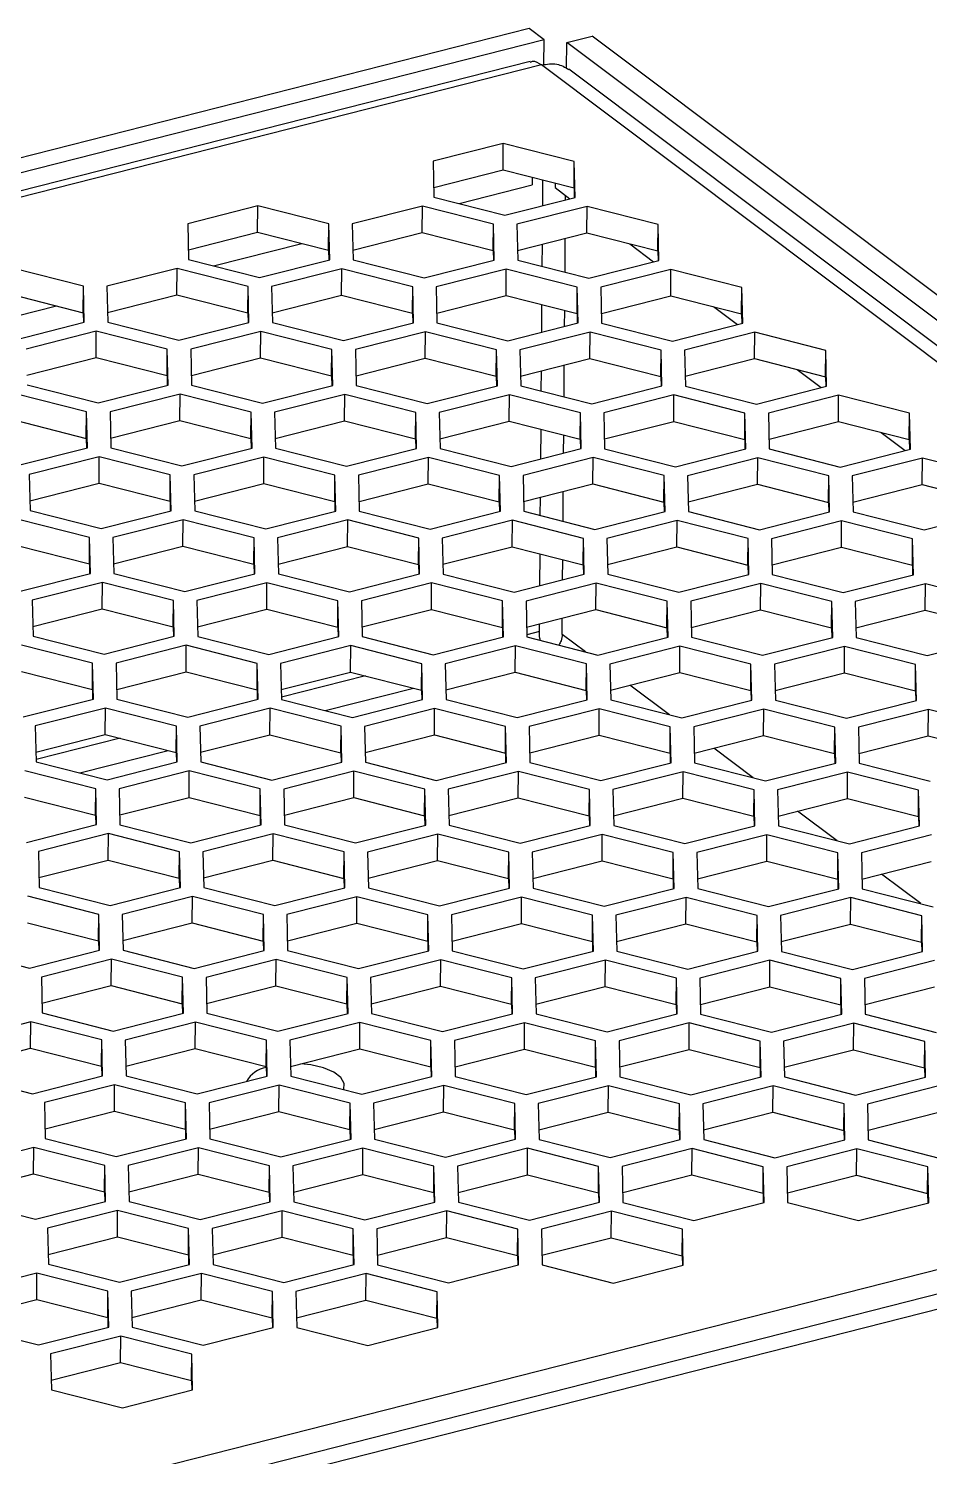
# Model space of a CAD drawing. Header units: millimetres. Extents: x 0 to 279, y 0 to 216.
# Drawn here: x 224.76 to 243.9, y 87.51 to 117.85 of the extents above; entities that cross this region are included whole.
import ezdxf

# ---------------------------------------------------------------- set-up
doc = ezdxf.new("R2010")
doc.units = ezdxf.units.MM

msp = doc.modelspace()

# ---------------------------------------------------------------- linework, layer by layer
at = {"color": 7, "linetype": 'Continuous', "lineweight": 25}
for p, q in [((235.393, 117.853), (143.712, 94.549)), ((235.712, 117.615), (235.393, 117.853)), ((235.712, 117.615), (144.03, 94.31)), ((235.707, 117.083), (235.712, 117.615)), ((236.192, 117.004), (236.196, 117.557)), ((236.196, 117.557), (236.734, 117.694)), ((264.472, 96.333), (236.196, 117.557)), ((265.01, 96.47), (236.734, 117.694)), ((235.419, 117.154), (151.594, 95.847)), ((235.658, 117.08), (151.859, 95.779)), ((263.257, 96.364), (235.658, 117.08)), ((263.854, 96.261), (236.24, 116.988)), ((234.845, 115.412), (233.354, 115.033)), ((234.841, 114.851), (234.845, 115.412)), ((236.354, 115.028), (234.845, 115.412)), ((233.354, 115.033), (233.373, 114.271)), ((236.35, 114.467), (236.354, 115.028)), ((236.372, 114.266), (236.354, 115.028)), ((233.368, 114.477), (234.841, 114.851)), ((234.841, 114.851), (236.35, 114.467)), ((235.463, 114.693), (235.462, 114.53)), ((233.906, 114.135), (235.462, 114.53)), ((235.684, 114.091), (235.689, 114.635)), ((235.947, 114.57), (235.947, 114.473)), ((235.947, 114.473), (236.26, 114.237)), ((236.35, 114.467), (236.355, 114.261)), ((229.629, 114.086), (228.139, 113.707)), ((229.625, 113.525), (229.629, 114.086)), ((231.138, 113.703), (229.629, 114.086)), ((233.373, 114.271), (234.882, 113.887)), ((234.882, 113.887), (236.372, 114.266)), ((236.17, 114.214), (236.171, 114.304)), ((233.127, 114.08), (231.637, 113.701)), ((233.123, 113.519), (233.127, 114.08)), ((234.636, 113.697), (233.127, 114.08)), ((236.627, 114.075), (235.136, 113.696)), ((236.623, 113.514), (236.627, 114.075)), ((238.136, 113.691), (236.627, 114.075)), ((228.139, 113.707), (228.157, 112.945)), ((228.152, 113.151), (229.625, 113.525)), ((229.625, 113.525), (231.134, 113.141)), ((231.134, 113.141), (231.138, 113.703)), ((231.157, 112.94), (231.138, 113.703)), ((231.637, 113.701), (231.655, 112.939)), ((231.65, 113.145), (233.123, 113.519)), ((233.123, 113.519), (234.632, 113.135)), ((234.632, 113.135), (234.636, 113.697)), ((234.655, 112.934), (234.636, 113.697)), ((235.136, 113.696), (235.154, 112.933)), ((235.15, 113.139), (236.623, 113.514)), ((236.623, 113.514), (238.132, 113.13)), ((238.132, 113.13), (238.136, 113.691)), ((238.154, 112.928), (238.136, 113.691)), ((228.69, 112.809), (230.566, 113.286)), ((235.674, 112.801), (235.678, 113.273)), ((236.158, 112.678), (236.164, 113.397)), ((237.533, 113.282), (238.042, 112.9)), ((228.157, 112.945), (229.666, 112.561)), ((229.666, 112.561), (231.157, 112.94)), ((231.134, 113.141), (231.139, 112.935)), ((231.655, 112.939), (233.164, 112.555)), ((233.164, 112.555), (234.655, 112.934)), ((234.632, 113.135), (234.637, 112.929)), ((235.154, 112.933), (236.664, 112.549)), ((236.664, 112.549), (238.154, 112.928)), ((238.132, 113.13), (238.137, 112.924)), ((225.923, 112.377), (224.414, 112.761)), ((227.912, 112.754), (226.421, 112.376)), ((227.907, 112.193), (227.912, 112.754)), ((229.421, 112.371), (227.912, 112.754)), ((231.411, 112.749), (229.92, 112.37)), ((231.407, 112.188), (231.411, 112.749)), ((232.92, 112.365), (231.411, 112.749)), ((234.909, 112.743), (233.418, 112.364)), ((234.905, 112.182), (234.909, 112.743)), ((236.418, 112.359), (234.909, 112.743)), ((238.409, 112.737), (236.918, 112.358)), ((238.404, 112.176), (238.409, 112.737)), ((239.918, 112.354), (238.409, 112.737)), ((225.918, 111.816), (225.923, 112.377)), ((225.941, 111.614), (225.923, 112.377)), ((226.421, 112.376), (226.439, 111.613)), ((229.416, 111.81), (229.421, 112.371)), ((229.439, 111.608), (229.421, 112.371)), ((229.92, 112.37), (229.939, 111.607)), ((232.916, 111.804), (232.92, 112.365)), ((232.939, 111.603), (232.92, 112.365)), ((233.418, 112.364), (233.437, 111.601)), ((236.414, 111.798), (236.418, 112.359)), ((236.436, 111.597), (236.418, 112.359)), ((236.918, 112.358), (236.936, 111.596)), ((239.913, 111.792), (239.918, 112.354)), ((239.936, 111.591), (239.918, 112.354)), ((223.475, 111.483), (225.35, 111.96)), ((224.409, 112.199), (225.918, 111.816)), ((226.434, 111.819), (227.907, 112.193)), ((227.907, 112.193), (229.416, 111.81)), ((229.934, 111.813), (231.407, 112.188)), ((231.407, 112.188), (232.916, 111.804)), ((233.432, 111.807), (234.905, 112.182)), ((234.905, 112.182), (236.414, 111.798)), ((235.664, 111.4), (235.668, 111.988)), ((236.931, 111.802), (238.404, 112.176)), ((238.404, 112.176), (239.913, 111.792)), ((225.918, 111.816), (225.923, 111.61)), ((229.416, 111.81), (229.421, 111.604)), ((232.916, 111.804), (232.921, 111.598)), ((236.149, 111.524), (236.152, 111.865)), ((236.414, 111.798), (236.419, 111.592)), ((239.314, 111.945), (239.824, 111.562)), ((239.913, 111.792), (239.918, 111.586)), ((224.45, 111.235), (225.941, 111.614)), ((226.195, 111.423), (224.705, 111.044)), ((226.191, 110.862), (226.195, 111.423)), ((227.704, 111.039), (226.195, 111.423)), ((226.439, 111.613), (227.948, 111.229)), ((227.948, 111.229), (229.439, 111.608)), ((229.693, 111.417), (228.203, 111.038)), ((229.689, 110.856), (229.693, 111.417)), ((231.202, 111.033), (229.693, 111.417)), ((229.939, 111.607), (231.448, 111.224)), ((231.448, 111.224), (232.939, 111.603)), ((233.193, 111.412), (231.702, 111.033)), ((233.189, 110.85), (233.193, 111.412)), ((234.702, 111.028), (233.193, 111.412)), ((233.437, 111.601), (234.946, 111.218)), ((234.946, 111.218), (236.436, 111.597)), ((236.691, 111.405), (235.2, 111.027)), ((236.687, 110.844), (236.691, 111.405)), ((238.2, 111.022), (236.691, 111.405)), ((236.936, 111.596), (238.445, 111.212)), ((238.445, 111.212), (239.936, 111.591)), ((240.191, 111.4), (238.7, 111.021)), ((240.186, 110.839), (240.191, 111.4)), ((241.7, 111.016), (240.191, 111.4)), ((224.718, 110.488), (226.191, 110.862)), ((226.191, 110.862), (227.7, 110.478)), ((227.7, 110.478), (227.704, 111.039)), ((227.723, 110.277), (227.704, 111.039)), ((228.203, 111.038), (228.221, 110.276)), ((228.216, 110.481), (229.689, 110.856)), ((229.689, 110.856), (231.198, 110.472)), ((231.198, 110.472), (231.202, 111.033)), ((231.221, 110.271), (231.202, 111.033)), ((231.702, 111.033), (231.721, 110.27)), ((231.716, 110.476), (233.189, 110.85)), ((233.189, 110.85), (234.698, 110.467)), ((234.698, 110.467), (234.702, 111.028)), ((234.72, 110.265), (234.702, 111.028)), ((235.2, 111.027), (235.218, 110.264)), ((235.213, 110.47), (236.687, 110.844)), ((236.687, 110.844), (238.196, 110.461)), ((238.196, 110.461), (238.2, 111.022)), ((238.218, 110.259), (238.2, 111.022)), ((238.7, 111.021), (238.718, 110.258)), ((238.713, 110.464), (240.186, 110.839)), ((240.186, 110.839), (241.695, 110.455)), ((241.695, 110.455), (241.7, 111.016)), ((241.718, 110.254), (241.7, 111.016)), ((227.7, 110.478), (227.705, 110.272)), ((231.198, 110.472), (231.203, 110.266)), ((234.698, 110.467), (234.703, 110.261)), ((235.654, 110.153), (235.657, 110.583)), ((236.138, 110.03), (236.143, 110.706)), ((238.196, 110.461), (238.201, 110.255)), ((241.096, 110.607), (241.606, 110.225)), ((241.695, 110.455), (241.7, 110.249)), ((224.723, 110.282), (226.232, 109.898)), ((226.232, 109.898), (227.723, 110.277)), ((228.221, 110.276), (229.73, 109.892)), ((229.73, 109.892), (231.221, 110.271)), ((231.721, 110.27), (233.23, 109.886)), ((233.23, 109.886), (234.72, 110.265)), ((235.218, 110.264), (236.727, 109.88)), ((236.727, 109.88), (238.218, 110.259)), ((238.718, 110.258), (240.227, 109.875)), ((240.227, 109.875), (241.718, 110.254)), ((225.987, 109.708), (224.478, 110.091)), ((227.977, 110.086), (226.487, 109.707)), ((227.973, 109.525), (227.977, 110.086)), ((229.486, 109.702), (227.977, 110.086)), ((231.475, 110.08), (229.984, 109.701)), ((231.471, 109.519), (231.475, 110.08)), ((232.984, 109.696), (231.475, 110.08)), ((234.975, 110.074), (233.484, 109.695)), ((234.971, 109.513), (234.975, 110.074)), ((236.484, 109.69), (234.975, 110.074)), ((238.473, 110.068), (236.982, 109.689)), ((238.468, 109.507), (238.473, 110.068)), ((239.982, 109.684), (238.473, 110.068)), ((241.972, 110.062), (240.482, 109.684)), ((241.968, 109.501), (241.972, 110.062)), ((243.481, 109.679), (241.972, 110.062)), ((224.473, 109.53), (225.982, 109.146)), ((225.982, 109.146), (225.987, 109.708)), ((226.005, 108.945), (225.987, 109.708)), ((226.487, 109.707), (226.505, 108.944)), ((229.482, 109.141), (229.486, 109.702)), ((229.505, 108.939), (229.486, 109.702)), ((229.984, 109.701), (230.003, 108.938)), ((232.98, 109.135), (232.984, 109.696)), ((233.002, 108.933), (232.984, 109.696)), ((233.484, 109.695), (233.502, 108.933)), ((236.48, 109.129), (236.484, 109.69)), ((236.502, 108.928), (236.484, 109.69)), ((236.982, 109.689), (237, 108.926)), ((239.977, 109.123), (239.982, 109.684)), ((240, 108.922), (239.982, 109.684)), ((240.482, 109.684), (240.5, 108.921)), ((243.477, 109.118), (243.481, 109.679)), ((243.5, 108.916), (243.481, 109.679)), ((226.5, 109.15), (227.973, 109.525)), ((227.973, 109.525), (229.482, 109.141)), ((229.998, 109.144), (231.471, 109.519)), ((231.471, 109.519), (232.98, 109.135)), ((233.497, 109.138), (234.971, 109.513)), ((234.971, 109.513), (236.48, 109.129)), ((235.643, 108.709), (235.648, 109.341)), ((236.995, 109.132), (238.468, 109.507)), ((238.468, 109.507), (239.977, 109.123)), ((240.495, 109.127), (241.968, 109.501)), ((241.968, 109.501), (243.477, 109.118)), ((242.878, 109.27), (243.387, 108.888)), ((224.514, 108.566), (226.005, 108.945)), ((225.982, 109.146), (225.987, 108.94)), ((226.505, 108.944), (228.014, 108.56)), ((228.014, 108.56), (229.505, 108.939)), ((229.482, 109.141), (229.487, 108.935)), ((230.003, 108.938), (231.512, 108.554)), ((231.512, 108.554), (233.002, 108.933)), ((232.98, 109.135), (232.985, 108.929)), ((233.502, 108.933), (235.011, 108.549)), ((235.011, 108.549), (236.502, 108.928)), ((236.128, 108.833), (236.131, 109.218)), ((236.48, 109.129), (236.484, 108.923)), ((237, 108.926), (238.509, 108.543)), ((239.977, 109.123), (239.982, 108.917)), ((243.477, 109.118), (243.482, 108.912)), ((226.259, 108.754), (224.769, 108.375)), ((226.255, 108.193), (226.259, 108.754)), ((227.768, 108.37), (226.259, 108.754)), ((229.759, 108.748), (228.268, 108.369)), ((229.755, 108.187), (229.759, 108.748)), ((231.268, 108.365), (229.759, 108.748)), ((233.257, 108.742), (231.766, 108.363)), ((233.253, 108.181), (233.257, 108.742)), ((234.766, 108.359), (233.257, 108.742)), ((236.757, 108.737), (235.266, 108.358)), ((236.752, 108.176), (236.757, 108.737)), ((238.266, 108.353), (236.757, 108.737)), ((238.509, 108.543), (240, 108.922)), ((240.255, 108.731), (238.764, 108.352)), ((240.25, 108.169), (240.255, 108.731)), ((241.764, 108.347), (240.255, 108.731)), ((240.5, 108.921), (242.009, 108.537)), ((242.009, 108.537), (243.5, 108.916)), ((243.754, 108.725), (242.264, 108.346)), ((243.75, 108.164), (243.754, 108.725)), ((245.263, 108.341), (243.754, 108.725)), ((224.769, 108.375), (224.787, 107.612)), ((227.764, 107.809), (227.768, 108.37)), ((227.787, 107.608), (227.768, 108.37)), ((228.268, 108.369), (228.287, 107.607)), ((231.264, 107.803), (231.268, 108.365)), ((231.286, 107.602), (231.268, 108.365)), ((231.766, 108.363), (231.784, 107.601)), ((234.762, 107.797), (234.766, 108.359)), ((234.784, 107.596), (234.766, 108.359)), ((235.266, 108.358), (235.284, 107.595)), ((238.261, 107.792), (238.266, 108.353)), ((238.284, 107.59), (238.266, 108.353)), ((238.764, 108.352), (238.782, 107.589)), ((241.759, 107.786), (241.764, 108.347)), ((241.782, 107.584), (241.764, 108.347)), ((242.264, 108.346), (242.282, 107.583)), ((224.782, 107.818), (226.255, 108.193)), ((226.255, 108.193), (227.764, 107.809)), ((228.282, 107.813), (229.755, 108.187)), ((229.755, 108.187), (231.264, 107.803)), ((231.78, 107.807), (233.253, 108.181)), ((233.253, 108.181), (234.762, 107.797)), ((235.279, 107.801), (236.752, 108.176)), ((236.117, 107.383), (236.122, 108.015)), ((236.752, 108.176), (238.261, 107.792)), ((238.777, 107.795), (240.25, 108.169)), ((240.25, 108.169), (241.759, 107.786)), ((242.277, 107.789), (243.75, 108.164)), ((243.75, 108.164), (245.259, 107.78)), ((227.764, 107.809), (227.769, 107.603)), ((231.264, 107.803), (231.269, 107.597)), ((234.762, 107.797), (234.767, 107.591)), ((235.633, 107.506), (235.636, 107.892)), ((238.261, 107.792), (238.266, 107.586)), ((241.759, 107.786), (241.764, 107.58)), ((226.052, 107.039), (224.543, 107.423)), ((224.787, 107.612), (226.296, 107.229)), ((226.296, 107.229), (227.787, 107.608)), ((228.041, 107.416), (226.55, 107.038)), ((228.037, 106.855), (228.041, 107.416)), ((229.55, 107.033), (228.041, 107.416)), ((228.287, 107.607), (229.796, 107.223)), ((229.796, 107.223), (231.286, 107.602)), ((231.541, 107.411), (230.05, 107.032)), ((231.537, 106.85), (231.541, 107.411)), ((233.05, 107.027), (231.541, 107.411)), ((231.784, 107.601), (233.293, 107.217)), ((233.293, 107.217), (234.784, 107.596)), ((235.284, 107.595), (236.793, 107.211)), ((236.793, 107.211), (238.284, 107.59)), ((238.782, 107.589), (240.291, 107.205)), ((240.291, 107.205), (241.782, 107.584)), ((242.282, 107.583), (243.791, 107.2)), ((243.791, 107.2), (245.282, 107.579)), ((235.039, 107.405), (233.548, 107.026)), ((235.034, 106.844), (235.039, 107.405)), ((236.548, 107.021), (235.039, 107.405)), ((238.539, 107.399), (237.048, 107.02)), ((238.534, 106.838), (238.539, 107.399)), ((240.048, 107.016), (238.539, 107.399)), ((242.036, 107.393), (240.546, 107.014)), ((242.032, 106.832), (242.036, 107.393)), ((243.545, 107.009), (242.036, 107.393)), ((224.539, 106.861), (226.048, 106.478)), ((226.048, 106.478), (226.052, 107.039)), ((226.071, 106.276), (226.052, 107.039)), ((226.55, 107.038), (226.569, 106.275)), ((226.564, 106.481), (228.037, 106.855)), ((228.037, 106.855), (229.546, 106.472)), ((229.546, 106.472), (229.55, 107.033)), ((229.568, 106.27), (229.55, 107.033)), ((230.05, 107.032), (230.068, 106.269)), ((230.064, 106.475), (231.537, 106.85)), ((231.537, 106.85), (233.046, 106.466)), ((233.046, 106.466), (233.05, 107.027)), ((233.068, 106.265), (233.05, 107.027)), ((233.548, 107.026), (233.566, 106.263)), ((233.561, 106.469), (235.034, 106.844)), ((235.034, 106.844), (236.543, 106.46)), ((236.543, 106.46), (236.548, 107.021)), ((236.566, 106.258), (236.548, 107.021)), ((237.048, 107.02), (237.066, 106.258)), ((237.061, 106.464), (238.534, 106.838)), ((238.534, 106.838), (240.043, 106.454)), ((240.043, 106.454), (240.048, 107.016)), ((240.066, 106.253), (240.048, 107.016)), ((240.546, 107.014), (240.564, 106.252)), ((240.559, 106.458), (242.032, 106.832)), ((242.032, 106.832), (243.541, 106.448)), ((243.541, 106.448), (243.545, 107.009)), ((243.564, 106.247), (243.545, 107.009)), ((235.622, 106.018), (235.627, 106.693)), ((236.108, 106.142), (236.111, 106.57)), ((224.58, 105.897), (226.071, 106.276)), ((226.048, 106.478), (226.053, 106.272)), ((226.569, 106.275), (228.078, 105.891)), ((228.078, 105.891), (229.568, 106.27)), ((229.546, 106.472), (229.551, 106.266)), ((230.068, 106.269), (231.577, 105.886)), ((231.577, 105.886), (233.068, 106.265)), ((233.046, 106.466), (233.051, 106.26)), ((233.566, 106.263), (235.075, 105.88)), ((235.075, 105.88), (236.566, 106.258)), ((236.543, 106.46), (236.548, 106.254)), ((237.066, 106.258), (238.575, 105.874)), ((238.575, 105.874), (240.066, 106.253)), ((240.043, 106.454), (240.048, 106.248)), ((240.564, 106.252), (242.073, 105.868)), ((242.073, 105.868), (243.564, 106.247)), ((243.541, 106.448), (243.546, 106.242)), ((226.325, 106.085), (224.834, 105.706)), ((226.321, 105.524), (226.325, 106.085)), ((227.834, 105.701), (226.325, 106.085)), ((229.823, 106.079), (228.332, 105.7)), ((229.819, 105.518), (229.823, 106.079)), ((231.332, 105.695), (229.823, 106.079)), ((233.323, 106.073), (231.832, 105.695)), ((233.318, 105.512), (233.323, 106.073)), ((234.832, 105.69), (233.323, 106.073)), ((236.821, 106.067), (235.33, 105.688)), ((236.816, 105.506), (236.821, 106.067)), ((238.33, 105.684), (236.821, 106.067)), ((240.32, 106.062), (238.83, 105.683)), ((240.316, 105.501), (240.32, 106.062)), ((241.829, 105.678), (240.32, 106.062)), ((243.818, 106.056), (242.327, 105.677)), ((243.814, 105.495), (243.818, 106.056)), ((245.327, 105.672), (243.818, 106.056)), ((224.834, 105.706), (224.853, 104.944)), ((227.83, 105.14), (227.834, 105.701)), ((227.852, 104.939), (227.834, 105.701)), ((228.332, 105.7), (228.351, 104.937)), ((231.328, 105.134), (231.332, 105.695)), ((231.35, 104.933), (231.332, 105.695)), ((231.832, 105.695), (231.85, 104.932)), ((234.827, 105.129), (234.832, 105.69)), ((234.85, 104.927), (234.832, 105.69)), ((235.33, 105.688), (235.348, 104.926)), ((238.325, 105.123), (238.33, 105.684)), ((238.348, 104.921), (238.33, 105.684)), ((238.83, 105.683), (238.848, 104.92)), ((241.825, 105.117), (241.829, 105.678)), ((241.848, 104.915), (241.829, 105.678)), ((242.327, 105.677), (242.346, 104.914)), ((224.848, 105.149), (226.321, 105.524)), ((226.321, 105.524), (227.83, 105.14)), ((228.346, 105.143), (229.819, 105.518)), ((229.819, 105.518), (231.328, 105.134)), ((231.845, 105.138), (233.318, 105.512)), ((233.318, 105.512), (234.827, 105.129)), ((235.343, 105.132), (236.816, 105.506)), ((236.099, 104.981), (236.101, 105.325)), ((236.816, 105.506), (238.325, 105.123)), ((238.843, 105.126), (240.316, 105.501)), ((240.316, 105.501), (241.825, 105.117)), ((242.341, 105.12), (243.814, 105.495)), ((243.814, 105.495), (245.323, 105.111)), ((227.83, 105.14), (227.835, 104.934)), ((231.328, 105.134), (231.333, 104.928)), ((234.827, 105.129), (234.832, 104.923)), ((235.614, 105.039), (235.616, 105.201)), ((238.325, 105.123), (238.33, 104.917)), ((241.825, 105.117), (241.83, 104.911)), ((226.116, 104.37), (224.607, 104.753)), ((224.853, 104.944), (226.362, 104.56)), ((226.362, 104.56), (227.852, 104.939)), ((228.107, 104.748), (226.616, 104.369)), ((228.103, 104.187), (228.107, 104.748)), ((229.616, 104.364), (228.107, 104.748)), ((228.351, 104.937), (229.86, 104.554)), ((229.86, 104.554), (231.35, 104.933)), ((231.605, 104.742), (230.114, 104.363)), ((231.601, 104.18), (231.605, 104.742)), ((233.114, 104.358), (231.605, 104.742)), ((231.85, 104.932), (233.359, 104.548)), ((233.359, 104.548), (234.85, 104.927)), ((235.105, 104.736), (233.614, 104.357)), ((235.1, 104.175), (235.105, 104.736)), ((236.614, 104.352), (235.105, 104.736)), ((235.348, 104.926), (236.857, 104.542)), ((236.857, 104.542), (238.348, 104.921)), ((238.602, 104.73), (237.112, 104.351)), ((238.598, 104.169), (238.602, 104.73)), ((240.111, 104.346), (238.602, 104.73)), ((238.848, 104.92), (240.357, 104.537)), ((240.357, 104.537), (241.848, 104.915)), ((242.102, 104.724), (240.611, 104.345)), ((242.098, 104.163), (242.102, 104.724)), ((243.611, 104.341), (242.102, 104.724)), ((242.346, 104.914), (243.855, 104.53)), ((243.855, 104.53), (245.345, 104.909)), ((224.603, 104.192), (226.112, 103.808)), ((226.112, 103.808), (226.116, 104.37)), ((226.135, 103.607), (226.116, 104.37)), ((226.616, 104.369), (226.635, 103.606)), ((226.63, 103.812), (228.103, 104.187)), ((228.103, 104.187), (229.612, 103.803)), ((229.612, 103.803), (229.616, 104.364)), ((229.634, 103.601), (229.616, 104.364)), ((230.114, 104.363), (230.132, 103.6)), ((230.127, 103.806), (231.601, 104.18)), ((231.601, 104.18), (233.11, 103.797)), ((233.11, 103.797), (233.114, 104.358)), ((233.132, 103.595), (233.114, 104.358)), ((233.614, 104.357), (233.632, 103.594)), ((233.627, 103.8), (235.1, 104.175)), ((235.1, 104.175), (236.609, 103.791)), ((236.609, 103.791), (236.614, 104.352)), ((236.632, 103.59), (236.614, 104.352)), ((237.112, 104.351), (237.13, 103.588)), ((237.125, 103.794), (238.598, 104.169)), ((238.598, 104.169), (240.107, 103.785)), ((240.107, 103.785), (240.111, 104.346)), ((240.13, 103.584), (240.111, 104.346)), ((240.611, 104.345), (240.63, 103.583)), ((240.625, 103.789), (242.098, 104.163)), ((242.098, 104.163), (243.607, 103.78)), ((243.607, 103.78), (243.611, 104.341)), ((243.629, 103.578), (243.611, 104.341)), ((226.112, 103.808), (226.117, 103.602)), ((229.612, 103.803), (229.617, 103.597)), ((233.11, 103.797), (233.114, 103.591)), ((236.609, 103.791), (236.614, 103.585)), ((240.107, 103.785), (240.112, 103.579)), ((243.607, 103.78), (243.612, 103.574)), ((224.644, 103.228), (226.135, 103.607)), ((226.635, 103.606), (228.144, 103.222)), ((228.144, 103.222), (229.634, 103.601)), ((230.132, 103.6), (231.641, 103.216)), ((231.641, 103.216), (233.132, 103.595)), ((233.632, 103.594), (235.141, 103.211)), ((235.141, 103.211), (236.632, 103.59)), ((237.13, 103.588), (238.639, 103.205)), ((238.639, 103.205), (240.13, 103.584)), ((240.63, 103.583), (242.139, 103.199)), ((242.139, 103.199), (243.629, 103.578)), ((226.389, 103.416), (224.898, 103.037)), ((226.385, 102.855), (226.389, 103.416)), ((227.898, 103.032), (226.389, 103.416)), ((229.889, 103.41), (228.398, 103.031)), ((229.884, 102.849), (229.889, 103.41)), ((231.398, 103.027), (229.889, 103.41)), ((233.387, 103.404), (231.896, 103.025)), ((233.382, 102.843), (233.387, 103.404)), ((234.896, 103.02), (233.387, 103.404)), ((236.886, 103.399), (235.396, 103.02)), ((236.882, 102.837), (236.886, 103.399)), ((238.395, 103.015), (236.886, 103.399)), ((240.384, 103.393), (238.893, 103.014)), ((240.38, 102.831), (240.384, 103.393)), ((241.893, 103.009), (240.384, 103.393)), ((243.884, 103.387), (242.393, 103.008)), ((243.88, 102.826), (243.884, 103.387)), ((245.393, 103.003), (243.884, 103.387)), ((224.898, 103.037), (224.917, 102.274)), ((227.894, 102.471), (227.898, 103.032)), ((227.916, 102.269), (227.898, 103.032)), ((228.398, 103.031), (228.416, 102.269)), ((231.394, 102.465), (231.398, 103.027)), ((231.416, 102.264), (231.398, 103.027)), ((231.896, 103.025), (231.914, 102.263)), ((234.891, 102.459), (234.896, 103.02)), ((234.914, 102.258), (234.896, 103.02)), ((235.396, 103.02), (235.414, 102.257)), ((238.391, 102.454), (238.395, 103.015)), ((238.414, 102.252), (238.395, 103.015)), ((238.893, 103.014), (238.912, 102.251)), ((241.889, 102.448), (241.893, 103.009)), ((241.912, 102.246), (241.893, 103.009)), ((242.393, 103.008), (242.411, 102.245)), ((224.912, 102.48), (226.385, 102.855)), ((226.385, 102.855), (227.894, 102.471)), ((228.411, 102.475), (229.884, 102.849)), ((229.884, 102.849), (231.394, 102.465)), ((231.909, 102.469), (233.382, 102.843)), ((233.382, 102.843), (234.891, 102.459)), ((235.409, 102.463), (236.882, 102.837)), ((236.882, 102.837), (238.391, 102.454)), ((238.907, 102.457), (240.38, 102.831)), ((240.38, 102.831), (241.889, 102.448)), ((242.407, 102.451), (243.88, 102.826)), ((243.88, 102.826), (245.389, 102.442)), ((224.917, 102.274), (226.426, 101.891)), ((226.426, 101.891), (227.916, 102.269)), ((227.894, 102.471), (227.899, 102.265)), ((228.416, 102.269), (229.925, 101.885)), ((229.925, 101.885), (231.416, 102.264)), ((231.394, 102.465), (231.398, 102.259)), ((231.914, 102.263), (233.423, 101.879)), ((233.423, 101.879), (234.914, 102.258)), ((234.891, 102.459), (234.896, 102.253)), ((235.414, 102.257), (236.923, 101.873)), ((236.923, 101.873), (238.414, 102.252)), ((238.391, 102.454), (238.396, 102.248)), ((238.912, 102.251), (240.421, 101.867)), ((241.889, 102.448), (241.894, 102.242)), ((226.182, 101.701), (224.673, 102.084)), ((228.171, 102.078), (226.68, 101.699)), ((228.167, 101.517), (228.171, 102.078)), ((229.68, 101.695), (228.171, 102.078)), ((231.671, 102.073), (230.18, 101.694)), ((231.666, 101.512), (231.671, 102.073)), ((233.18, 101.689), (231.671, 102.073)), ((235.168, 102.067), (233.678, 101.688)), ((235.164, 101.506), (235.168, 102.067)), ((236.678, 101.683), (235.168, 102.067)), ((238.668, 102.061), (237.177, 101.682)), ((238.664, 101.5), (238.668, 102.061)), ((240.177, 101.677), (238.668, 102.061)), ((240.421, 101.867), (241.912, 102.246)), ((242.166, 102.055), (240.675, 101.676)), ((242.162, 101.494), (242.166, 102.055)), ((243.675, 101.671), (242.166, 102.055)), ((242.411, 102.245), (243.92, 101.862)), ((226.178, 101.14), (226.182, 101.701)), ((226.2, 100.938), (226.182, 101.701)), ((226.68, 101.699), (226.698, 100.937)), ((229.676, 101.134), (229.68, 101.695)), ((229.698, 100.932), (229.68, 101.695)), ((230.18, 101.694), (230.198, 100.931)), ((233.175, 101.128), (233.18, 101.689)), ((233.198, 100.926), (233.18, 101.689)), ((233.678, 101.688), (233.696, 100.925)), ((236.673, 101.122), (236.678, 101.683)), ((236.696, 100.92), (236.678, 101.683)), ((237.177, 101.682), (237.196, 100.92)), ((240.173, 101.116), (240.177, 101.677)), ((240.195, 100.915), (240.177, 101.677)), ((240.675, 101.676), (240.694, 100.914)), ((243.671, 101.11), (243.675, 101.671)), ((243.693, 100.909), (243.675, 101.671)), ((224.669, 101.523), (226.178, 101.14)), ((226.694, 101.143), (228.167, 101.517)), ((228.167, 101.517), (229.676, 101.134)), ((230.193, 101.137), (231.666, 101.512)), ((231.666, 101.512), (233.175, 101.128)), ((233.691, 101.131), (235.164, 101.506)), ((235.164, 101.506), (236.673, 101.122)), ((237.191, 101.126), (238.664, 101.5)), ((238.664, 101.5), (240.173, 101.116)), ((240.689, 101.12), (242.162, 101.494)), ((242.162, 101.494), (243.671, 101.11)), ((226.178, 101.14), (226.183, 100.934)), ((229.676, 101.134), (229.681, 100.928)), ((233.175, 101.128), (233.18, 100.922)), ((236.673, 101.122), (236.678, 100.916)), ((240.173, 101.116), (240.178, 100.91)), ((243.671, 101.11), (243.676, 100.904)), ((224.71, 100.559), (226.2, 100.938)), ((226.455, 100.747), (224.964, 100.368)), ((226.451, 100.186), (226.455, 100.747)), ((227.964, 100.363), (226.455, 100.747)), ((226.698, 100.937), (228.207, 100.553)), ((228.207, 100.553), (229.698, 100.932)), ((229.953, 100.741), (228.462, 100.362)), ((229.948, 100.18), (229.953, 100.741)), ((231.462, 100.357), (229.953, 100.741)), ((230.198, 100.931), (231.707, 100.548)), ((231.707, 100.548), (233.198, 100.926)), ((233.452, 100.735), (231.962, 100.356)), ((233.448, 100.174), (233.452, 100.735)), ((234.961, 100.352), (233.452, 100.735)), ((233.696, 100.925), (235.205, 100.541)), ((235.205, 100.541), (236.696, 100.92)), ((237.196, 100.92), (238.705, 100.536)), ((238.705, 100.536), (240.195, 100.915)), ((240.694, 100.914), (242.203, 100.53)), ((242.203, 100.53), (243.693, 100.909)), ((236.95, 100.729), (235.46, 100.35)), ((236.946, 100.168), (236.95, 100.729)), ((238.459, 100.346), (236.95, 100.729)), ((240.45, 100.724), (238.959, 100.345)), ((240.446, 100.163), (240.45, 100.724)), ((241.959, 100.34), (240.45, 100.724)), ((243.948, 100.718), (242.457, 100.339)), ((224.964, 100.368), (224.982, 99.605)), ((224.977, 99.811), (226.451, 100.186)), ((226.451, 100.186), (227.96, 99.802)), ((227.96, 99.802), (227.964, 100.363)), ((227.982, 99.601), (227.964, 100.363)), ((228.462, 100.362), (228.48, 99.599)), ((228.475, 99.805), (229.948, 100.18)), ((229.948, 100.18), (231.457, 99.796)), ((231.457, 99.796), (231.462, 100.357)), ((231.48, 99.595), (231.462, 100.357)), ((231.962, 100.356), (231.98, 99.594)), ((231.975, 99.8), (233.448, 100.174)), ((233.448, 100.174), (234.957, 99.791)), ((234.957, 99.791), (234.961, 100.352)), ((234.98, 99.589), (234.961, 100.352)), ((235.46, 100.35), (235.478, 99.588)), ((235.473, 99.794), (236.946, 100.168)), ((236.946, 100.168), (238.455, 99.785)), ((238.455, 99.785), (238.459, 100.346)), ((238.478, 99.583), (238.459, 100.346)), ((238.959, 100.345), (238.978, 99.582)), ((238.973, 99.788), (240.446, 100.163)), ((240.446, 100.163), (241.955, 99.779)), ((241.955, 99.779), (241.959, 100.34)), ((241.977, 99.577), (241.959, 100.34)), ((242.457, 100.339), (242.475, 99.576)), ((242.47, 99.782), (243.944, 100.157)), ((224.982, 99.605), (226.491, 99.222)), ((226.491, 99.222), (227.982, 99.601)), ((227.96, 99.802), (227.965, 99.596)), ((228.48, 99.599), (229.989, 99.216)), ((229.989, 99.216), (231.48, 99.595)), ((231.457, 99.796), (231.462, 99.59)), ((231.98, 99.594), (233.489, 99.21)), ((233.489, 99.21), (234.98, 99.589)), ((234.957, 99.791), (234.962, 99.585)), ((235.478, 99.588), (236.987, 99.204)), ((236.987, 99.204), (238.478, 99.583)), ((238.455, 99.785), (238.46, 99.579)), ((238.978, 99.582), (240.487, 99.199)), ((240.487, 99.199), (241.977, 99.577)), ((241.955, 99.779), (241.96, 99.573)), ((242.475, 99.576), (243.984, 99.192)), ((226.246, 99.031), (224.737, 99.415)), ((228.237, 99.41), (226.746, 99.031)), ((228.232, 98.848), (228.237, 99.41)), ((229.746, 99.026), (228.237, 99.41)), ((231.735, 99.404), (230.244, 99.025)), ((231.73, 98.842), (231.735, 99.404)), ((233.244, 99.02), (231.735, 99.404)), ((235.234, 99.398), (233.744, 99.019)), ((235.23, 98.837), (235.234, 99.398)), ((236.743, 99.014), (235.234, 99.398)), ((238.732, 99.392), (237.241, 99.013)), ((238.728, 98.831), (238.732, 99.392)), ((240.241, 99.008), (238.732, 99.392)), ((242.232, 99.386), (240.741, 99.007)), ((242.228, 98.825), (242.232, 99.386)), ((243.741, 99.003), (242.232, 99.386)), ((226.242, 98.47), (226.246, 99.031)), ((226.264, 98.269), (226.246, 99.031)), ((226.746, 99.031), (226.764, 98.268)), ((229.741, 98.465), (229.746, 99.026)), ((229.764, 98.263), (229.746, 99.026)), ((230.244, 99.025), (230.262, 98.262)), ((233.239, 98.459), (233.244, 99.02)), ((233.262, 98.257), (233.244, 99.02)), ((233.744, 99.019), (233.762, 98.256)), ((236.739, 98.453), (236.743, 99.014)), ((236.762, 98.252), (236.743, 99.014)), ((237.241, 99.013), (237.26, 98.25)), ((240.237, 98.447), (240.241, 99.008)), ((240.259, 98.246), (240.241, 99.008)), ((240.741, 99.007), (240.759, 98.245)), ((243.737, 98.442), (243.741, 99.003)), ((243.759, 98.24), (243.741, 99.003)), ((224.733, 98.854), (226.242, 98.47)), ((226.759, 98.474), (228.232, 98.848)), ((228.232, 98.848), (229.741, 98.465)), ((230.257, 98.468), (231.73, 98.842)), ((231.73, 98.842), (233.239, 98.459)), ((233.757, 98.462), (235.23, 98.837)), ((235.23, 98.837), (236.739, 98.453)), ((237.255, 98.456), (238.728, 98.831)), ((238.728, 98.831), (240.237, 98.447)), ((240.754, 98.451), (242.228, 98.825)), ((242.228, 98.825), (243.737, 98.442)), ((226.242, 98.47), (226.247, 98.264)), ((229.741, 98.465), (229.746, 98.259)), ((233.239, 98.459), (233.244, 98.253)), ((236.739, 98.453), (236.744, 98.247)), ((240.237, 98.447), (240.242, 98.241)), ((243.737, 98.442), (243.741, 98.236)), ((223.265, 98.274), (224.774, 97.89)), ((224.774, 97.89), (226.264, 98.269)), ((226.519, 98.078), (225.028, 97.699)), ((226.514, 97.517), (226.519, 98.078)), ((228.028, 97.694), (226.519, 98.078)), ((226.764, 98.268), (228.273, 97.884)), ((228.273, 97.884), (229.764, 98.263)), ((230.019, 98.072), (228.528, 97.693)), ((230.014, 97.511), (230.019, 98.072)), ((231.528, 97.689), (230.019, 98.072)), ((230.262, 98.262), (231.771, 97.878)), ((231.771, 97.878), (233.262, 98.257)), ((233.516, 98.066), (232.026, 97.687)), ((233.512, 97.505), (233.516, 98.066)), ((235.025, 97.682), (233.516, 98.066)), ((233.762, 98.256), (235.271, 97.873)), ((235.271, 97.873), (236.762, 98.252)), ((237.016, 98.061), (235.525, 97.682)), ((237.012, 97.499), (237.016, 98.061)), ((238.525, 97.677), (237.016, 98.061)), ((237.26, 98.25), (238.769, 97.867)), ((238.769, 97.867), (240.259, 98.246)), ((240.514, 98.055), (239.023, 97.676)), ((240.51, 97.493), (240.514, 98.055)), ((242.023, 97.671), (240.514, 98.055)), ((240.759, 98.245), (242.268, 97.861)), ((242.268, 97.861), (243.759, 98.24)), ((244.014, 98.049), (242.523, 97.67)), ((225.028, 97.699), (225.046, 96.936)), ((225.041, 97.142), (226.514, 97.517)), ((226.514, 97.517), (228.023, 97.133)), ((228.023, 97.133), (228.028, 97.694)), ((228.046, 96.931), (228.028, 97.694)), ((228.528, 97.693), (228.546, 96.931)), ((228.541, 97.137), (230.014, 97.511)), ((230.014, 97.511), (231.523, 97.127)), ((231.523, 97.127), (231.528, 97.689)), ((231.546, 96.926), (231.528, 97.689)), ((232.026, 97.687), (232.044, 96.925)), ((232.039, 97.131), (233.512, 97.505)), ((233.512, 97.505), (235.021, 97.121)), ((235.021, 97.121), (235.025, 97.682)), ((235.044, 96.92), (235.025, 97.682)), ((235.525, 97.682), (235.544, 96.919)), ((235.539, 97.125), (237.012, 97.499)), ((237.012, 97.499), (238.521, 97.116)), ((238.521, 97.116), (238.525, 97.677)), ((238.543, 96.914), (238.525, 97.677)), ((239.023, 97.676), (239.041, 96.913)), ((239.037, 97.119), (240.51, 97.493)), ((240.51, 97.493), (242.019, 97.11)), ((242.019, 97.11), (242.023, 97.671)), ((242.041, 96.908), (242.023, 97.671)), ((242.523, 97.67), (242.541, 96.907)), ((242.536, 97.113), (244.009, 97.488)), ((228.023, 97.133), (228.028, 96.927)), ((231.523, 97.127), (231.528, 96.921)), ((235.021, 97.121), (235.026, 96.915)), ((238.521, 97.116), (238.526, 96.91)), ((242.019, 97.11), (242.024, 96.904)), ((225.046, 96.936), (226.555, 96.552)), ((226.555, 96.552), (228.046, 96.931)), ((228.546, 96.931), (230.055, 96.547)), ((230.055, 96.547), (231.546, 96.926)), ((232.044, 96.925), (233.553, 96.541)), ((233.553, 96.541), (235.044, 96.92)), ((235.544, 96.919), (237.053, 96.535)), ((237.053, 96.535), (238.543, 96.914)), ((239.041, 96.913), (240.55, 96.529)), ((240.55, 96.529), (242.041, 96.908)), ((242.541, 96.907), (244.05, 96.524)), ((224.803, 96.746), (223.312, 96.367)), ((224.798, 96.185), (224.803, 96.746)), ((226.312, 96.363), (224.803, 96.746)), ((228.301, 96.74), (226.81, 96.361)), ((228.296, 96.179), (228.301, 96.74)), ((229.81, 96.357), (228.301, 96.74)), ((231.8, 96.735), (230.31, 96.356)), ((231.796, 96.174), (231.8, 96.735)), ((233.309, 96.351), (231.8, 96.735)), ((235.298, 96.729), (233.807, 96.35)), ((235.294, 96.168), (235.298, 96.729)), ((236.807, 96.345), (235.298, 96.729)), ((238.798, 96.723), (237.307, 96.344)), ((238.794, 96.162), (238.798, 96.723)), ((240.307, 96.339), (238.798, 96.723)), ((242.296, 96.717), (240.805, 96.338)), ((242.291, 96.156), (242.296, 96.717)), ((243.805, 96.333), (242.296, 96.717)), ((179.458, 75.063), (263.257, 96.364)), ((223.325, 95.811), (224.798, 96.185)), ((224.798, 96.185), (226.307, 95.802)), ((226.307, 95.802), (226.312, 96.363)), ((226.33, 95.6), (226.312, 96.363)), ((226.81, 96.361), (226.828, 95.599)), ((229.805, 95.796), (229.81, 96.357)), ((229.828, 95.594), (229.81, 96.357)), ((230.31, 96.356), (230.328, 95.593)), ((233.305, 95.79), (233.309, 96.351)), ((233.328, 95.588), (233.309, 96.351)), ((233.807, 96.35), (233.826, 95.587)), ((236.803, 95.784), (236.807, 96.345)), ((236.825, 95.582), (236.807, 96.345)), ((237.307, 96.344), (237.325, 95.582)), ((240.303, 95.778), (240.307, 96.339)), ((240.325, 95.577), (240.307, 96.339)), ((240.805, 96.338), (240.823, 95.576)), ((243.8, 95.772), (243.805, 96.333)), ((243.823, 95.571), (243.805, 96.333)), ((172.667, 72.816), (264.348, 96.12)), ((172.985, 72.577), (264.666, 95.881)), ((226.823, 95.805), (228.296, 96.179)), ((228.296, 96.179), (229.805, 95.796)), ((230.323, 95.799), (231.796, 96.174)), ((231.796, 96.174), (233.305, 95.79)), ((233.821, 95.793), (235.294, 96.168)), ((235.294, 96.168), (236.803, 95.784)), ((237.321, 95.788), (238.794, 96.162)), ((238.794, 96.162), (240.303, 95.778)), ((240.818, 95.782), (242.291, 96.156)), ((242.291, 96.156), (243.8, 95.772)), ((223.33, 95.605), (224.839, 95.221)), ((224.839, 95.221), (226.33, 95.6)), ((226.307, 95.802), (226.312, 95.596)), ((226.828, 95.599), (228.337, 95.215)), ((228.337, 95.215), (229.828, 95.594)), ((229.805, 95.796), (229.81, 95.59)), ((230.328, 95.593), (231.837, 95.21)), ((231.837, 95.21), (233.328, 95.588)), ((233.305, 95.79), (233.31, 95.584)), ((233.826, 95.587), (235.335, 95.203)), ((235.335, 95.203), (236.825, 95.582)), ((236.803, 95.784), (236.808, 95.578)), ((237.325, 95.582), (238.834, 95.198)), ((238.834, 95.198), (240.325, 95.577)), ((240.303, 95.778), (240.308, 95.572)), ((240.823, 95.576), (242.332, 95.192)), ((243.8, 95.772), (243.805, 95.566)), ((226.585, 95.409), (225.094, 95.03)), ((226.58, 94.848), (226.585, 95.409)), ((228.094, 95.025), (226.585, 95.409)), ((230.082, 95.403), (228.592, 95.024)), ((230.078, 94.842), (230.082, 95.403)), ((231.591, 95.019), (230.082, 95.403)), ((233.582, 95.397), (232.091, 95.018)), ((233.578, 94.836), (233.582, 95.397)), ((235.091, 95.014), (233.582, 95.397)), ((237.08, 95.391), (235.589, 95.012)), ((237.076, 94.83), (237.08, 95.391)), ((238.589, 95.008), (237.08, 95.391)), ((240.58, 95.386), (239.089, 95.007)), ((240.575, 94.825), (240.58, 95.386)), ((242.089, 95.002), (240.58, 95.386)), ((242.332, 95.192), (243.823, 95.571)), ((244.078, 95.38), (242.587, 95.001)), ((225.094, 95.03), (225.112, 94.267)), ((228.089, 94.464), (228.094, 95.025)), ((228.112, 94.263), (228.094, 95.025)), ((228.592, 95.024), (228.61, 94.261)), ((231.587, 94.458), (231.591, 95.019)), ((231.61, 94.257), (231.591, 95.019)), ((232.091, 95.018), (232.11, 94.256)), ((235.087, 94.453), (235.091, 95.014)), ((235.109, 94.251), (235.091, 95.014)), ((235.589, 95.012), (235.608, 94.25)), ((238.585, 94.446), (238.589, 95.008)), ((238.607, 94.245), (238.589, 95.008)), ((239.089, 95.007), (239.107, 94.244)), ((242.084, 94.441), (242.089, 95.002)), ((242.107, 94.239), (242.089, 95.002)), ((242.587, 95.001), (242.605, 94.238)), ((225.107, 94.473), (226.58, 94.848)), ((226.58, 94.848), (228.089, 94.464)), ((228.605, 94.467), (230.078, 94.842)), ((230.078, 94.842), (231.587, 94.458)), ((232.105, 94.462), (233.578, 94.836)), ((233.578, 94.836), (235.087, 94.453)), ((235.603, 94.456), (237.076, 94.83)), ((237.076, 94.83), (238.585, 94.446)), ((239.102, 94.45), (240.575, 94.825)), ((240.575, 94.825), (242.084, 94.441)), ((242.6, 94.444), (244.073, 94.819)), ((228.089, 94.464), (228.094, 94.258)), ((231.587, 94.458), (231.592, 94.252)), ((235.087, 94.453), (235.092, 94.247)), ((238.585, 94.446), (238.59, 94.24)), ((242.084, 94.441), (242.089, 94.235)), ((224.867, 94.077), (223.376, 93.698)), ((224.862, 93.516), (224.867, 94.077)), ((226.376, 93.693), (224.867, 94.077)), ((225.112, 94.267), (226.621, 93.884)), ((226.621, 93.884), (228.112, 94.263)), ((228.366, 94.072), (226.876, 93.693)), ((228.362, 93.51), (228.366, 94.072)), ((229.875, 93.688), (228.366, 94.072)), ((228.61, 94.261), (230.119, 93.878)), ((230.119, 93.878), (231.61, 94.257)), ((231.864, 94.066), (230.374, 93.687)), ((231.86, 93.504), (231.864, 94.066)), ((233.373, 93.682), (231.864, 94.066)), ((232.11, 94.256), (233.619, 93.872)), ((233.619, 93.872), (235.109, 94.251)), ((235.364, 94.06), (233.873, 93.681)), ((235.36, 93.499), (235.364, 94.06)), ((236.873, 93.676), (235.364, 94.06)), ((235.608, 94.25), (237.117, 93.866)), ((237.117, 93.866), (238.607, 94.245)), ((239.107, 94.244), (240.616, 93.86)), ((240.616, 93.86), (242.107, 94.239)), ((242.605, 94.238), (244.114, 93.854)), ((238.862, 94.054), (237.371, 93.675)), ((238.857, 93.493), (238.862, 94.054)), ((240.371, 93.67), (238.862, 94.054)), ((242.362, 94.048), (240.871, 93.669)), ((242.357, 93.487), (242.362, 94.048)), ((243.871, 93.665), (242.362, 94.048)), ((223.389, 93.142), (224.862, 93.516)), ((224.862, 93.516), (226.371, 93.132)), ((226.371, 93.132), (226.376, 93.693)), ((226.394, 92.931), (226.376, 93.693)), ((226.876, 93.693), (226.894, 92.93)), ((226.889, 93.136), (228.362, 93.51)), ((228.362, 93.51), (229.871, 93.127)), ((229.871, 93.127), (229.875, 93.688)), ((229.894, 92.925), (229.875, 93.688)), ((230.374, 93.687), (230.392, 92.924)), ((230.387, 93.13), (231.86, 93.504)), ((231.86, 93.504), (233.369, 93.121)), ((233.369, 93.121), (233.373, 93.682)), ((233.392, 92.919), (233.373, 93.682)), ((233.873, 93.681), (233.892, 92.918)), ((233.887, 93.124), (235.36, 93.499)), ((235.36, 93.499), (236.869, 93.115)), ((236.869, 93.115), (236.873, 93.676)), ((236.891, 92.914), (236.873, 93.676)), ((237.371, 93.675), (237.389, 92.912)), ((237.384, 93.118), (238.857, 93.493)), ((238.857, 93.493), (240.367, 93.109)), ((240.367, 93.109), (240.371, 93.67)), ((240.389, 92.908), (240.371, 93.67)), ((240.871, 93.669), (240.889, 92.907)), ((240.884, 93.113), (242.357, 93.487)), ((242.357, 93.487), (243.866, 93.103)), ((243.866, 93.103), (243.871, 93.665)), ((243.889, 92.902), (243.871, 93.665)), ((223.394, 92.936), (224.903, 92.552)), ((224.903, 92.552), (226.394, 92.931)), ((226.371, 93.132), (226.376, 92.926)), ((226.894, 92.93), (228.403, 92.546)), ((228.403, 92.546), (229.894, 92.925)), ((229.871, 93.127), (229.876, 92.921)), ((230.392, 92.924), (231.901, 92.54)), ((231.901, 92.54), (233.392, 92.919)), ((233.369, 93.121), (233.374, 92.915)), ((233.892, 92.918), (235.401, 92.535)), ((235.401, 92.535), (236.891, 92.914)), ((236.869, 93.115), (236.874, 92.909)), ((237.389, 92.912), (238.898, 92.529)), ((238.898, 92.529), (240.389, 92.908)), ((240.367, 93.109), (240.371, 92.903)), ((240.889, 92.907), (242.398, 92.523)), ((242.398, 92.523), (243.889, 92.902)), ((243.866, 93.103), (243.871, 92.897)), ((226.649, 92.74), (225.158, 92.361)), ((226.644, 92.179), (226.649, 92.74)), ((228.158, 92.356), (226.649, 92.74)), ((230.148, 92.734), (228.657, 92.355)), ((230.144, 92.173), (230.148, 92.734)), ((231.657, 92.35), (230.148, 92.734)), ((233.646, 92.728), (232.155, 92.349)), ((233.642, 92.167), (233.646, 92.728)), ((235.155, 92.344), (233.646, 92.728)), ((237.146, 92.723), (235.655, 92.344)), ((237.141, 92.161), (237.146, 92.723)), ((238.655, 92.339), (237.146, 92.723)), ((225.158, 92.361), (225.176, 91.598)), ((228.153, 91.795), (228.158, 92.356)), ((228.176, 91.593), (228.158, 92.356)), ((228.657, 92.355), (228.676, 91.593)), ((231.653, 91.789), (231.657, 92.35)), ((231.676, 91.588), (231.657, 92.35)), ((232.155, 92.349), (232.174, 91.587)), ((235.151, 91.783), (235.155, 92.344)), ((235.173, 91.582), (235.155, 92.344)), ((235.655, 92.344), (235.673, 91.581)), ((238.65, 91.778), (238.655, 92.339)), ((238.673, 91.576), (238.655, 92.339)), ((225.171, 91.804), (226.644, 92.179)), ((226.644, 92.179), (228.153, 91.795)), ((228.671, 91.799), (230.144, 92.173)), ((230.144, 92.173), (231.653, 91.789)), ((232.169, 91.793), (233.642, 92.167)), ((233.642, 92.167), (235.151, 91.783)), ((235.668, 91.787), (237.141, 92.161)), ((237.141, 92.161), (238.65, 91.778)), ((228.153, 91.795), (228.158, 91.589)), ((231.653, 91.789), (231.658, 91.583)), ((235.151, 91.783), (235.156, 91.577)), ((238.65, 91.778), (238.655, 91.572)), ((224.932, 91.408), (223.442, 91.029)), ((224.928, 90.847), (224.932, 91.408)), ((226.442, 91.025), (224.932, 91.408)), ((225.176, 91.598), (226.685, 91.214)), ((226.685, 91.214), (228.176, 91.593)), ((228.43, 91.402), (226.94, 91.023)), ((228.426, 90.841), (228.43, 91.402)), ((229.939, 91.019), (228.43, 91.402)), ((228.676, 91.593), (230.185, 91.209)), ((230.185, 91.209), (231.676, 91.588)), ((231.93, 91.397), (230.439, 91.018)), ((231.926, 90.836), (231.93, 91.397)), ((233.439, 91.013), (231.93, 91.397)), ((232.174, 91.587), (233.683, 91.203)), ((233.683, 91.203), (235.173, 91.582)), ((235.673, 91.581), (237.182, 91.197)), ((237.182, 91.197), (238.673, 91.576)), ((226.437, 90.464), (226.442, 91.025)), ((226.46, 90.262), (226.442, 91.025)), ((226.94, 91.023), (226.958, 90.261)), ((223.455, 90.473), (224.928, 90.847)), ((224.928, 90.847), (226.437, 90.464)), ((226.953, 90.467), (228.426, 90.841)), ((228.426, 90.841), (229.935, 90.457)), ((229.935, 90.457), (229.939, 91.019)), ((229.958, 90.256), (229.939, 91.019)), ((230.439, 91.018), (230.458, 90.255)), ((230.453, 90.461), (231.926, 90.836)), ((231.926, 90.836), (233.435, 90.452)), ((233.435, 90.452), (233.439, 91.013)), ((233.457, 90.25), (233.439, 91.013)), ((226.437, 90.464), (226.442, 90.258)), ((229.935, 90.457), (229.94, 90.251)), ((233.435, 90.452), (233.44, 90.246)), ((223.46, 90.267), (224.969, 89.883)), ((224.969, 89.883), (226.46, 90.262)), ((226.958, 90.261), (228.467, 89.877)), ((228.467, 89.877), (229.958, 90.256)), ((230.458, 90.255), (231.967, 89.871)), ((231.967, 89.871), (233.457, 90.25)), ((226.714, 90.071), (225.224, 89.692)), ((226.71, 89.51), (226.714, 90.071)), ((228.223, 89.687), (226.714, 90.071)), ((225.224, 89.692), (225.242, 88.929)), ((225.237, 89.135), (226.71, 89.51)), ((226.71, 89.51), (228.219, 89.126)), ((228.219, 89.126), (228.223, 89.687)), ((228.242, 88.925), (228.223, 89.687)), ((225.242, 88.929), (226.751, 88.546)), ((226.751, 88.546), (228.242, 88.925)), ((228.219, 89.126), (228.224, 88.92))]:
    msp.add_line(p, q, dxfattribs=at)
at = {"color": 8, "linetype": 'Continuous', "lineweight": 25}
for p, q in [((235.614, 105.039), (235.347, 104.971)), ((236.594, 104.609), (236.099, 104.981)), ((231.919, 104.099), (230.131, 103.645)), ((231.063, 103.363), (232.939, 103.84)), ((238.376, 103.272), (237.539, 103.9)), ((226.703, 102.774), (224.916, 102.319)), ((240.158, 101.934), (239.321, 102.562)), ((225.847, 102.038), (227.723, 102.514)), ((241.94, 100.597), (241.103, 101.225)), ((243.721, 99.259), (242.885, 99.887))]:
    msp.add_line(p, q, dxfattribs=at)
at = {"color": 7, "linetype": 'Continuous', "lineweight": 25, "flags": 128}
msp.add_lwpolyline([(231.455, 95.307), (231.455, 95.307), (231.467, 95.439), (231.393, 95.567), (231.241, 95.681), (231.022, 95.772), (230.755, 95.833), (230.542, 95.855)], dxfattribs=at)
at = {"color": 7, "linetype": 'Continuous', "lineweight": 25}
msp.add_arc((229.903, 95.191), 0.592, 99.4575, 150.4812, dxfattribs=at)
for points, knots in [([(235.415, 117.136), (235.432, 117.145), (235.502, 117.184), (235.591, 117.125), (235.658, 117.08)], [0, 0, 0, 0, 0.242352, 1, 1, 1, 1]), ([(235.658, 117.08), (235.77, 117.097), (235.99, 117.131), (236.159, 117.031), (236.242, 116.982)], [0, 0, 0, 0, 0.5140064, 1, 1, 1, 1]), ([(235.637, 104.852), (235.633, 104.868), (235.615, 104.931), (235.614, 104.993), (235.614, 105.039)], [0, 0, 0, 0, 0.258567, 1, 1, 1, 1]), ([(236.099, 104.981), (236.095, 104.936), (236.089, 104.856), (236.044, 104.784), (236.025, 104.754)], [0, 0, 0, 0, 0.574971, 1, 1, 1, 1])]:
    msp.add_open_spline(points, degree=3, knots=knots, dxfattribs=at)

doc.saveas('drawing.dxf')
